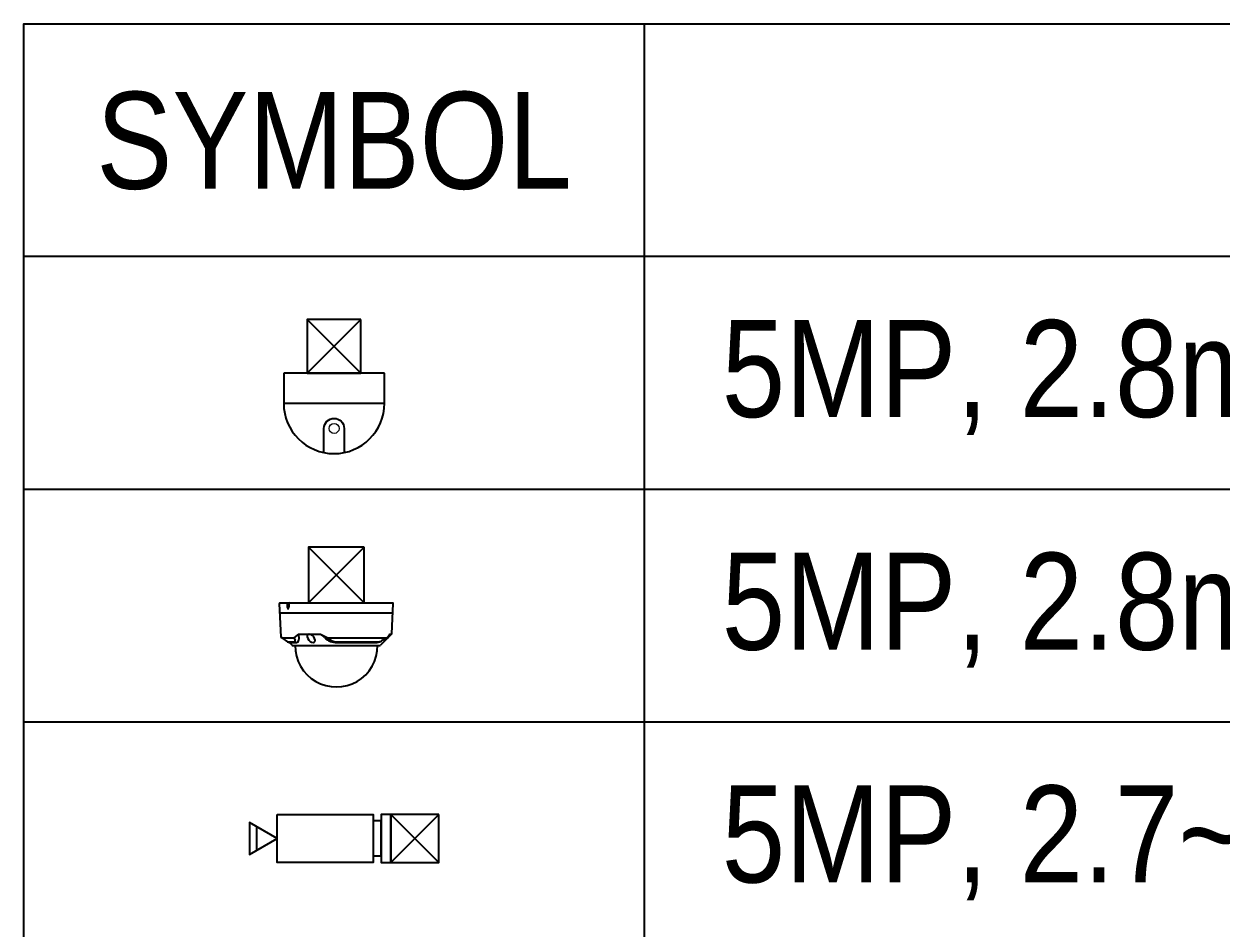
# Model space of a CAD drawing. Header units: millimetres. Extents: x 89860 to 502050, y -351975 to 882300.
# Drawn here: x 361970 to 366602, y 81253 to 84750 of the extents above; entities that cross this region are included whole.
import ezdxf
from ezdxf.enums import TextEntityAlignment as Align

# ---------------------------------------------------------------- set-up
doc = ezdxf.new("R2010")
doc.units = ezdxf.units.MM
doc.header["$LTSCALE"] = 150
doc.layers.get('0').update_dxf_attribs({"lineweight": 0})
for name, color, linetype in [('-----20 General Symbol', 3, 'Continuous'), ('-----29 Cable Schedule', 1, 'Continuous'), ('-----30 Text', 2, 'Continuous')]:
    doc.layers.add(name, color=color, linetype=linetype)
doc.styles.add('ELEC', font='')
doc.styles.get('ELEC').set_extended_font_data('Dotum')

# ---------------------------------------------------------------- blocks, each defined once
blk = doc.blocks.new('cctv')
at = {"color": 3}
for p, q in [((571.4, 115.7), (569.7, 148.2)), ((570.2, 148.7), (678.9, 148.7)), ((570.2, 139.2), (679, 139.2)), ((576.7, 148.7), (577.1, 148.2)), ((577.1, 148.2), (577.1, 145)), ((578.8, 148.2), (578.8, 144.7)), ((579.4, 148.7), (578.9, 148.3)), ((677.9, 119), (679.4, 148.2)), ((588.2, 118.5), (583.7, 115)), ((588.2, 118.5), (588.5, 114)), ((588.2, 118.5), (609.4, 118.5)), ((609.4, 118.5), (616.4, 115)), ((677.8, 118.6), (667, 107.9)), ((676.2, 118.6), (673.5, 114.4)), ((677.8, 118.6), (674.7, 115.6)), ((676.2, 118.6), (677.4, 118.6)), ((571.9, 114.9), (577.5, 111.3)), ((572.4, 115), (583.7, 115)), ((577.5, 111.2), (584.3, 111.2)), ((577.6, 111.2), (579.4, 110.4)), ((579.4, 110.4), (586.2, 110.4)), ((579.5, 110.4), (582, 107.9)), ((582.3, 107.7), (666.6, 107.7)), ((583.7, 115), (584.8, 112.9)), ((616.4, 115), (673.6, 115)), ((623.7, 111.2), (664.8, 111.2)), ((625.2, 110.4), (662.4, 110.4)), ((673.5, 114.3), (667, 107.9)), ((673.6, 115), (667.9, 112))]:
    blk.add_line(p, q, dxfattribs=at)
for centre, radius, start, end in [((570.2, 148.2), 0.5, 90, 183), ((577, 148.2), 0.1, 0, 40.5754), ((577.6, 145), 0.5, 180, 194.5623), ((582.2, 146.2), 5.21, 194.5623, 215.7363), ((578, 143.2), 0.1, 215.7363, 323.5177), ((574.7, 145.6), 4.23, 323.5177, 345.9243), ((578.9, 148.2), 0.1, 131.7099, 180), ((578.3, 144.7), 0.5, 345.9243, 0), ((678.9, 148.2), 0.5, 357, 90), ((572.4, 116), 1, 183, 270), ((572.4, 115.7), 1, 183, 237), ((592.8, 96.2), 27.8, 42.4258, 53.3471), ((677.4, 119.1), 0.5, 270.0314, 357), ((677.4, 119), 0.5, 315, 357), ((577.7, 111.7), 0.5, 237, 248.5427), ((582.3, 108.2), 0.5, 225, 270), ((584.3, 111.7), 0.5, 270, 327.7156), ((583.5, 112.2), 1.45, 327.7156, 27.5572), ((624.6, 107.4), 39.7, 179.6035, 0.3965), ((585.5, 113.2), 2.92, 283.5383, 356.279), ((582.3, 114), 6.28, 351.1902, 0.1122), ((625.2, 128.1), 17.7, 227.7987, 269.9475), ((625.5, 123.9), 12.8, 224.1501, 261.8499), ((662.4, 120.4), 10, 270, 300.5966), ((664.8, 118.2), 7, 270, 297), ((666.6, 108.2), 0.5, 270, 315), ((673.1, 114.7), 0.5, 315, 327.1435), ((673.6, 115.5), 0.5, 269.9781, 327.1435)]:
    blk.add_arc(centre, radius, start, end, dxfattribs=at)
blk.add_ellipse((600.2, 114.5), major_axis=(-3.19, 3.62), ratio=0.586672, start_param=5.886521, end_param=12.007448, dxfattribs=at)
blk = doc.blocks.new('A$C93139d4c')
at = {"layer": '-----20 General Symbol', "linetype": 'Continuous'}
for p, q in [((-30767.8, -10986), (-30353.7, -11400)), ((-30353.7, -10986), (-30767.8, -11400)), ((-30171.1, -11400), (-30950.4, -11400)), ((-30950.4, -11400), (-30950.4, -11633.8)), ((-30171.1, -11633.8), (-30171.1, -11400)), ((-30950.4, -11633.8), (-30171.1, -11633.8)), ((-30758.9, -12745.9), (-30326.9, -13177.9)), ((-30326.9, -12745.9), (-30758.9, -13177.9)), ((-30758.9, -12745.9), (-30326.9, -13177.9)), ((-30326.9, -12745.9), (-30758.9, -13177.9)), ((-30120.9, -14814.4), (-29749.7, -15185.6)), ((-29749.7, -14814.4), (-30120.9, -15185.6))]:
    blk.add_line(p, q, dxfattribs=at)
at = {"layer": '-----20 General Symbol', "linetype": 'Continuous', "lineweight": 0}
for p, q in [((-30950.4, -11400), (-30171.1, -11400)), ((-30950.4, -11633.8), (-30950.4, -11400)), ((-30171.1, -11400), (-30171.1, -11633.8)), ((-30638.7, -11828.6), (-30638.7, -12015.6)), ((-30482.8, -11828.6), (-30482.8, -12015.6))]:
    blk.add_line(p, q, dxfattribs=at)
at = {"layer": '-----20 General Symbol'}
blk.add_line((-31160.8, -14907.5), (-31160.8, -15092.5), dxfattribs=at)
at = {"layer": '-----20 General Symbol', "linetype": 'Continuous'}
for points in [[(-30353.7, -10986), (-30767.8, -10986), (-30767.8, -11400), (-30353.7, -11400)], [(-30326.9, -12745.9), (-30758.9, -12745.9), (-30758.9, -13177.9), (-30326.9, -13177.9)], [(-30326.9, -12745.9), (-30758.9, -12745.9), (-30758.9, -13177.9), (-30326.9, -13177.9)]]:
    blk.add_lwpolyline(points, close=True, dxfattribs=at)
blk.add_lwpolyline([(-30638.7, -12015.6), (-30638.7, -11828.6, -1), (-30482.8, -11828.6), (-30482.8, -12015.6)], format="xyb", dxfattribs=at)
at = {"layer": '-----20 General Symbol'}
for points in [[(-31000.6, -14814.4), (-30258.2, -14814.4), (-30258.2, -15185.6), (-31000.6, -15185.6)], [(-30120.9, -14814.4), (-30195.3, -14814.4), (-30195.3, -15185.6), (-30120.9, -15185.6)], [(-29749.7, -14814.4), (-30120.9, -14814.4), (-30120.9, -15185.6), (-29749.7, -15185.6)], [(-31000.6, -15000), (-31214.9, -14876.3), (-31214.9, -15123.7)], [(-30195.3, -14864), (-30258.2, -14864), (-30258.2, -15136), (-30195.3, -15136)]]:
    blk.add_lwpolyline(points, close=True, dxfattribs=at)
at = {"layer": '-----20 General Symbol', "linetype": 'Continuous', "lineweight": 0}
blk.add_circle((-30560.8, -11828.6), 39, dxfattribs=at)
blk.add_circle((-30560.8, -11828.6), 39, dxfattribs=at)
blk.add_arc((-30560.8, -11633.8), 389.7, 180, 0, dxfattribs=at)
at = {"layer": '-----20 General Symbol', "linetype": 'Continuous'}
blk.add_arc((-30560.8, -11633.8), 389.7, 180, 0, dxfattribs=at)
at = {"layer": '-----29 Cable Schedule', "color": 1}
for p, q in [((-28160.8, -8700), (-28160.8, -33900)), ((-5100, -12300), (-32960.8, -12300)), ((-5100, -14100), (-32960.8, -14100))]:
    blk.add_line(p, q, dxfattribs=at)
at = {"layer": '-----29 Cable Schedule', "color": 3}
blk.add_line((-5100, -10500), (-32960.8, -10500), dxfattribs=at)
blk.add_lwpolyline([(-5100, -33900), (-32960.8, -33900), (-32960.8, -8700), (-5100, -8700)], close=True, dxfattribs=at)
at = {"layer": '-----20 General Symbol', "xscale": 8.03128499026475, "yscale": 8.03128499026475, "zscale": 8.03128499026475}
blk.add_blockref('cctv', (-35559, -14372.3), dxfattribs=at)
at = {"layer": '-----30 Text', "color": 2, "style": 'ELEC', "width": 0.9}
blk.add_text('SYMBOL', height=750, dxfattribs=at).set_placement((-30560.8, -9600), align=Align.MIDDLE)
for s, p in [('5MP, 2.8mm, IR (전산동)', (-27560.8, -11365.7)), ('5MP, 2.8mm, IR (운영동)', (-27560.8, -13165.7)), ('5MP, 2.7~13.5mm, IR (옥외/주차장)', (-27560.8, -14965.7))]:
    blk.add_text(s, height=750, dxfattribs=at).set_placement(p, align=Align.MIDDLE_LEFT)

msp = doc.modelspace()

# ---------------------------------------------------------------- block references
at = {"layer": '-----29 Cable Schedule', "xscale": 0.5, "yscale": 0.5, "zscale": 0.5}
msp.add_blockref('A$C93139d4c', (378450, 89100), dxfattribs=at)

doc.saveas('drawing.dxf')
